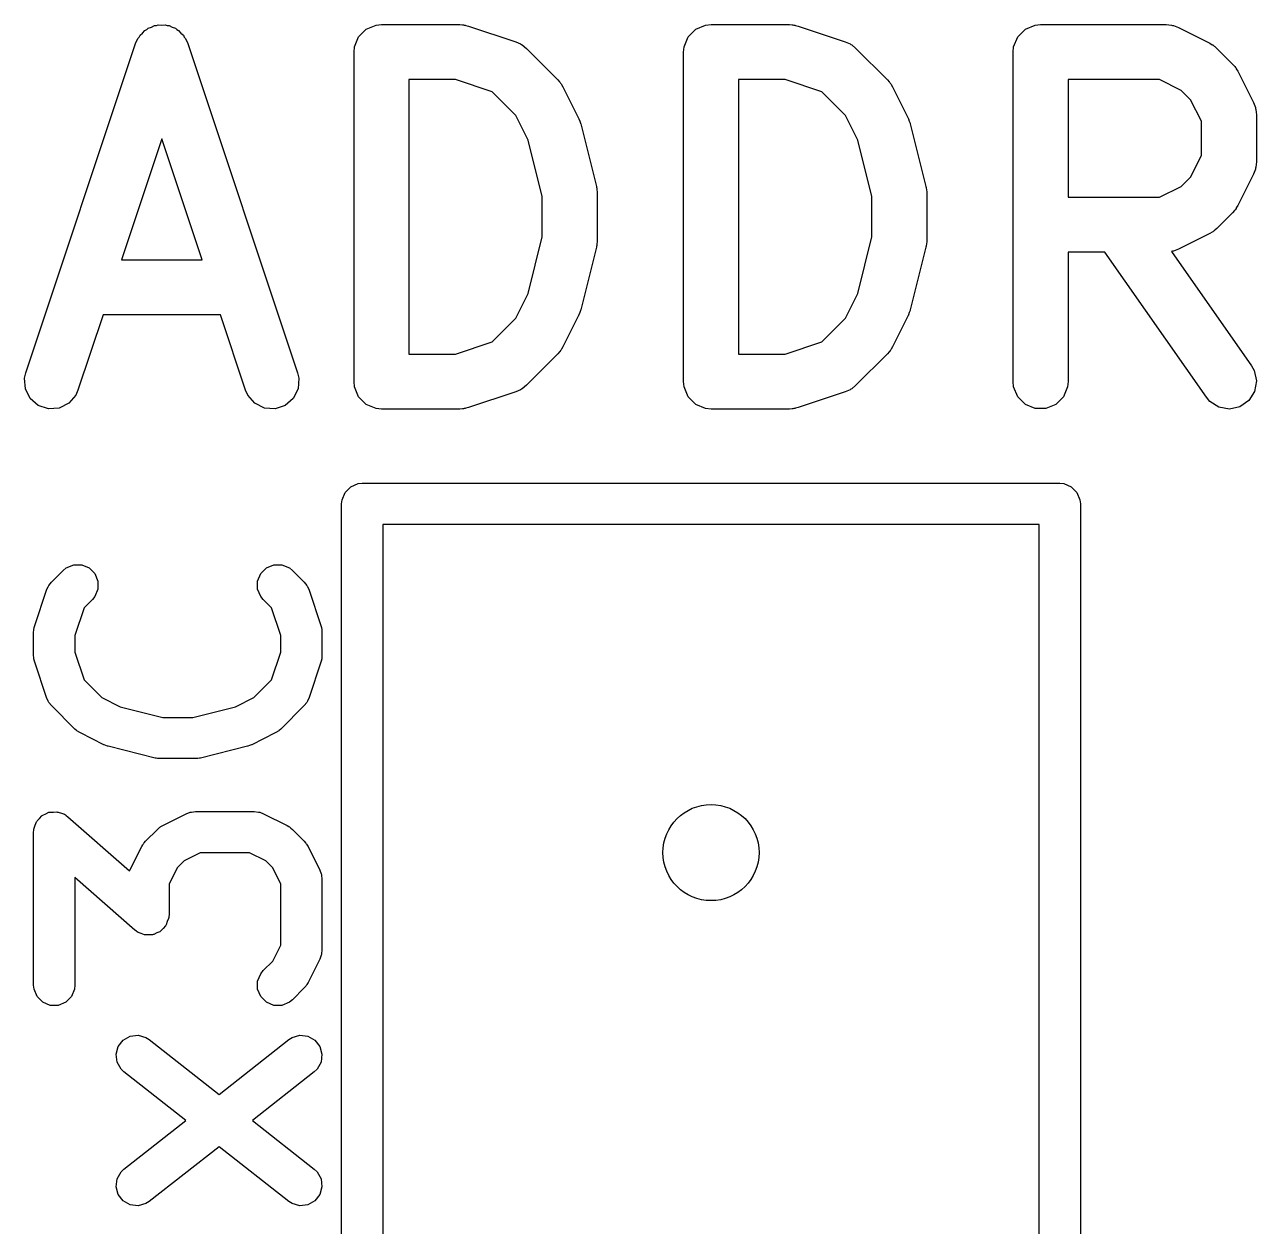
# Model space of a CAD drawing. Extents: x -0.08 to 2.08, y -0.05 to 2.57.
# Drawn here: x 0.7323 to 0.9089, y 2.3968 to 2.5691 of the extents above; entities that cross this region are included whole.
import ezdxf

# ---------------------------------------------------------------- set-up
doc = ezdxf.new("R2010")
doc.units = 0
doc.header["$MEASUREMENT"] = 0
doc.layers.add('BLACK', color=7, linetype='CONTINUOUS')

msp = doc.modelspace()

# ---------------------------------------------------------------- linework, layer by layer
at = {"layer": 'BLACK', "linetype": 'CONTINUOUS'}
for p, q in [((0.74873, 2.56733), (0.74886, 2.56758)), ((0.74886, 2.56758), (0.74923, 2.5679)), ((0.74923, 2.5679), (0.74955, 2.56828)), ((0.74955, 2.56828), (0.74981, 2.5684)), ((0.74981, 2.5684), (0.75002, 2.56859)), ((0.75002, 2.56859), (0.75049, 2.56874)), ((0.75049, 2.56874), (0.75093, 2.56896)), ((0.75093, 2.56896), (0.75121, 2.56898)), ((0.75121, 2.56898), (0.75148, 2.56907)), ((0.75148, 2.56907), (0.75197, 2.56904)), ((0.75197, 2.56904), (0.75246, 2.56907)), ((0.75246, 2.56907), (0.75273, 2.56898)), ((0.75273, 2.56898), (0.75301, 2.56896)), ((0.75301, 2.56896), (0.75345, 2.56874)), ((0.75345, 2.56874), (0.75392, 2.56859)), ((0.75392, 2.56859), (0.75413, 2.5684)), ((0.75413, 2.5684), (0.75438, 2.56828)), ((0.75438, 2.56828), (0.75471, 2.5679)), ((0.75471, 2.5679), (0.75508, 2.56758)), ((0.75508, 2.56758), (0.7552, 2.56733)), ((0.78019, 2.56735), (0.78128, 2.56844)), ((0.78128, 2.56844), (0.7827, 2.56903)), ((0.7827, 2.56903), (0.78346, 2.5691)), ((0.78346, 2.5691), (0.79471, 2.5691)), ((0.79471, 2.5691), (0.7951, 2.56907)), ((0.7951, 2.56907), (0.79521, 2.56907)), ((0.79521, 2.56907), (0.79534, 2.56904)), ((0.79534, 2.56904), (0.79548, 2.56903)), ((0.79548, 2.56903), (0.79558, 2.56899)), ((0.79558, 2.56899), (0.79596, 2.5689)), ((0.79596, 2.5689), (0.80271, 2.56665)), ((0.82744, 2.56735), (0.82852, 2.56844)), ((0.82852, 2.56844), (0.82994, 2.56903)), ((0.82994, 2.56903), (0.83071, 2.5691)), ((0.83071, 2.5691), (0.84196, 2.5691)), ((0.84196, 2.5691), (0.84235, 2.56907)), ((0.84235, 2.56907), (0.84245, 2.56907)), ((0.84245, 2.56907), (0.84259, 2.56904)), ((0.84259, 2.56904), (0.84273, 2.56903)), ((0.84273, 2.56903), (0.84282, 2.56899)), ((0.84282, 2.56899), (0.8432, 2.5689)), ((0.8432, 2.5689), (0.84995, 2.56665)), ((0.87468, 2.56735), (0.87577, 2.56844)), ((0.87577, 2.56844), (0.87718, 2.56903)), ((0.87718, 2.56903), (0.87795, 2.5691)), ((0.87795, 2.5691), (0.89595, 2.5691)), ((0.89595, 2.5691), (0.89672, 2.56903)), ((0.89672, 2.56903), (0.89685, 2.56897)), ((0.89685, 2.56897), (0.89699, 2.56896)), ((0.89699, 2.56896), (0.89771, 2.56869)), ((0.89771, 2.56869), (0.90221, 2.56644)), ((0.73249, 2.51917), (0.74823, 2.56641)), ((0.74823, 2.56641), (0.74855, 2.56712)), ((0.74855, 2.56712), (0.74873, 2.56733)), ((0.7552, 2.56733), (0.75539, 2.56712)), ((0.75539, 2.56712), (0.7557, 2.56641)), ((0.7557, 2.56641), (0.77145, 2.51917)), ((0.77953, 2.56517), (0.7796, 2.56594)), ((0.7796, 2.56594), (0.78019, 2.56735)), ((0.80271, 2.56665), (0.80341, 2.56634)), ((0.80341, 2.56634), (0.80352, 2.56625)), ((0.80352, 2.56625), (0.80365, 2.56619)), ((0.80365, 2.56619), (0.80425, 2.5657)), ((0.80425, 2.5657), (0.80875, 2.5612)), ((0.82677, 2.56517), (0.82685, 2.56594)), ((0.82685, 2.56594), (0.82744, 2.56735)), ((0.84995, 2.56665), (0.85066, 2.56634)), ((0.85066, 2.56634), (0.85076, 2.56625)), ((0.85076, 2.56625), (0.85089, 2.56619)), ((0.85089, 2.56619), (0.85149, 2.5657)), ((0.85149, 2.5657), (0.85599, 2.5612)), ((0.87402, 2.56517), (0.87409, 2.56594)), ((0.87409, 2.56594), (0.87468, 2.56735)), ((0.90221, 2.56644), (0.90254, 2.56623)), ((0.90254, 2.56623), (0.90264, 2.56619)), ((0.90264, 2.56619), (0.90275, 2.5661)), ((0.90275, 2.5661), (0.90286, 2.56603)), ((0.90286, 2.56603), (0.90293, 2.56595)), ((0.90293, 2.56595), (0.90323, 2.5657)), ((0.90323, 2.5657), (0.90548, 2.56345)), ((0.77953, 2.51792), (0.77953, 2.56517)), ((0.82677, 2.51792), (0.82677, 2.56517)), ((0.87402, 2.51792), (0.87402, 2.56517)), ((0.90548, 2.56345), (0.90573, 2.56315)), ((0.90573, 2.56315), (0.90581, 2.56308)), ((0.90581, 2.56308), (0.90588, 2.56296)), ((0.90588, 2.56296), (0.90597, 2.56286)), ((0.90597, 2.56286), (0.90601, 2.56276)), ((0.90601, 2.56276), (0.90622, 2.56243)), ((0.90622, 2.56243), (0.90847, 2.55793)), ((0.79407, 2.56123), (0.7874, 2.56123)), ((0.7874, 2.56123), (0.7874, 2.52186)), ((0.79934, 2.55948), (0.79407, 2.56123)), ((0.80875, 2.5612), (0.80899, 2.5609)), ((0.80899, 2.5609), (0.80907, 2.56083)), ((0.80907, 2.56083), (0.80915, 2.56071)), ((0.80915, 2.56071), (0.80924, 2.56061)), ((0.80924, 2.56061), (0.80927, 2.56051)), ((0.80927, 2.56051), (0.80948, 2.56018)), ((0.84132, 2.56123), (0.83465, 2.56123)), ((0.83465, 2.56123), (0.83465, 2.52186)), ((0.84658, 2.55948), (0.84132, 2.56123)), ((0.85599, 2.5612), (0.85624, 2.5609)), ((0.85624, 2.5609), (0.85632, 2.56083)), ((0.85632, 2.56083), (0.85639, 2.56071)), ((0.85639, 2.56071), (0.85648, 2.56061)), ((0.85648, 2.56061), (0.85652, 2.56051)), ((0.85652, 2.56051), (0.85673, 2.56018)), ((0.89502, 2.56123), (0.88189, 2.56123)), ((0.88189, 2.56123), (0.88189, 2.54436)), ((0.89812, 2.55968), (0.89502, 2.56123)), ((0.80273, 2.55609), (0.79934, 2.55948)), ((0.80948, 2.56018), (0.81173, 2.55568)), ((0.84997, 2.55609), (0.84658, 2.55948)), ((0.85673, 2.56018), (0.85898, 2.55568)), ((0.89946, 2.55834), (0.89812, 2.55968)), ((0.90101, 2.55524), (0.89946, 2.55834)), ((0.90847, 2.55793), (0.90875, 2.55721)), ((0.90875, 2.55721), (0.90876, 2.55707)), ((0.90876, 2.55707), (0.90881, 2.55694)), ((0.90881, 2.55694), (0.90889, 2.55617)), ((0.8045, 2.55254), (0.80273, 2.55609)), ((0.81173, 2.55568), (0.81175, 2.55562)), ((0.81175, 2.55562), (0.81177, 2.5556)), ((0.81177, 2.5556), (0.81189, 2.55528)), ((0.81189, 2.55528), (0.81201, 2.55496)), ((0.85174, 2.55254), (0.84997, 2.55609)), ((0.85898, 2.55568), (0.859, 2.55562)), ((0.859, 2.55562), (0.85902, 2.5556)), ((0.85902, 2.5556), (0.85913, 2.55528)), ((0.85913, 2.55528), (0.85925, 2.55496)), ((0.90101, 2.55035), (0.90101, 2.55524)), ((0.90889, 2.55617), (0.90889, 2.54942)), ((0.81201, 2.55496), (0.81201, 2.55493)), ((0.81201, 2.55493), (0.81203, 2.55487)), ((0.81203, 2.55487), (0.81428, 2.54588)), ((0.85925, 2.55496), (0.85925, 2.55493)), ((0.85925, 2.55493), (0.85928, 2.55487)), ((0.85928, 2.55487), (0.86152, 2.54588)), ((0.75197, 2.55272), (0.74618, 2.53536)), ((0.75775, 2.53536), (0.75197, 2.55272)), ((0.80652, 2.54444), (0.8045, 2.55254)), ((0.85377, 2.54444), (0.85174, 2.55254)), ((0.89946, 2.54725), (0.90101, 2.55035)), ((0.90875, 2.54838), (0.90847, 2.54766)), ((0.90876, 2.54852), (0.90875, 2.54838)), ((0.90881, 2.54865), (0.90876, 2.54852)), ((0.90889, 2.54942), (0.90881, 2.54865)), ((0.89812, 2.54591), (0.89946, 2.54725)), ((0.90847, 2.54766), (0.90622, 2.54316)), ((0.80652, 2.53866), (0.80652, 2.54444)), ((0.81428, 2.54588), (0.8143, 2.54574)), ((0.8143, 2.54574), (0.81432, 2.54569)), ((0.81432, 2.54569), (0.81435, 2.5454)), ((0.81435, 2.5454), (0.81439, 2.54511)), ((0.81439, 2.54511), (0.81438, 2.54505)), ((0.81438, 2.54505), (0.8144, 2.54492)), ((0.8144, 2.54492), (0.8144, 2.53817)), ((0.85377, 2.53866), (0.85377, 2.54444)), ((0.86152, 2.54588), (0.86154, 2.54574)), ((0.86154, 2.54574), (0.86157, 2.54569)), ((0.86157, 2.54569), (0.8616, 2.5454)), ((0.8616, 2.5454), (0.86164, 2.54511)), ((0.86164, 2.54511), (0.86163, 2.54505)), ((0.86163, 2.54505), (0.86164, 2.54492)), ((0.86164, 2.54492), (0.86164, 2.53817)), ((0.89502, 2.54436), (0.89812, 2.54591)), ((0.88189, 2.54436), (0.89502, 2.54436)), ((0.90597, 2.54273), (0.90588, 2.54262)), ((0.90601, 2.54283), (0.90597, 2.54273)), ((0.90622, 2.54316), (0.90601, 2.54283)), ((0.90548, 2.54214), (0.90323, 2.53989)), ((0.90573, 2.54244), (0.90548, 2.54214)), ((0.90581, 2.54251), (0.90573, 2.54244)), ((0.90588, 2.54262), (0.90581, 2.54251)), ((0.90221, 2.53915), (0.89771, 2.5369)), ((0.90254, 2.53936), (0.90221, 2.53915)), ((0.90264, 2.5394), (0.90254, 2.53936)), ((0.90275, 2.53949), (0.90264, 2.5394)), ((0.90286, 2.53956), (0.90275, 2.53949)), ((0.90293, 2.53964), (0.90286, 2.53956)), ((0.90323, 2.53989), (0.90293, 2.53964)), ((0.8045, 2.53055), (0.80652, 2.53866)), ((0.8143, 2.53735), (0.81428, 2.53722)), ((0.81432, 2.5374), (0.8143, 2.53735)), ((0.81435, 2.53769), (0.81432, 2.5374)), ((0.81439, 2.53798), (0.81435, 2.53769)), ((0.8144, 2.53817), (0.81438, 2.53804)), ((0.81438, 2.53804), (0.81439, 2.53798)), ((0.85174, 2.53055), (0.85377, 2.53866)), ((0.86154, 2.53735), (0.86152, 2.53722)), ((0.86157, 2.5374), (0.86154, 2.53735)), ((0.8616, 2.53769), (0.86157, 2.5374)), ((0.86164, 2.53798), (0.8616, 2.53769)), ((0.86164, 2.53817), (0.86163, 2.53804)), ((0.86163, 2.53804), (0.86164, 2.53798)), ((0.81428, 2.53722), (0.81203, 2.52822)), ((0.86152, 2.53722), (0.85928, 2.52822)), ((0.88715, 2.53648), (0.88189, 2.53648)), ((0.88189, 2.53648), (0.88189, 2.51792)), ((0.90172, 2.51567), (0.88715, 2.53648)), ((0.89672, 2.53656), (0.89671, 2.53656)), ((0.89671, 2.53656), (0.90817, 2.52018)), ((0.89685, 2.53661), (0.89672, 2.53656)), ((0.89699, 2.53662), (0.89685, 2.53661)), ((0.89771, 2.5369), (0.89699, 2.53662)), ((0.74618, 2.53536), (0.75775, 2.53536)), ((0.80273, 2.527), (0.8045, 2.53055)), ((0.84997, 2.527), (0.85174, 2.53055)), ((0.74356, 2.52748), (0.73996, 2.51668)), ((0.76038, 2.52748), (0.74356, 2.52748)), ((0.76398, 2.51668), (0.76038, 2.52748)), ((0.79934, 2.52361), (0.80273, 2.527)), ((0.81173, 2.52741), (0.80948, 2.52291)), ((0.81175, 2.52747), (0.81173, 2.52741)), ((0.81177, 2.52749), (0.81175, 2.52747)), ((0.81189, 2.52781), (0.81177, 2.52749)), ((0.81201, 2.52813), (0.81189, 2.52781)), ((0.81203, 2.52822), (0.81201, 2.52816)), ((0.81201, 2.52816), (0.81201, 2.52813)), ((0.84658, 2.52361), (0.84997, 2.527)), ((0.85898, 2.52741), (0.85673, 2.52291)), ((0.859, 2.52747), (0.85898, 2.52741)), ((0.85902, 2.52749), (0.859, 2.52747)), ((0.85913, 2.52781), (0.85902, 2.52749)), ((0.85925, 2.52813), (0.85913, 2.52781)), ((0.85928, 2.52822), (0.85925, 2.52816)), ((0.85925, 2.52816), (0.85925, 2.52813)), ((0.79407, 2.52186), (0.79934, 2.52361)), ((0.84132, 2.52186), (0.84658, 2.52361)), ((0.7874, 2.52186), (0.79407, 2.52186)), ((0.80875, 2.52189), (0.80425, 2.51739)), ((0.80899, 2.52219), (0.80875, 2.52189)), ((0.80907, 2.52226), (0.80899, 2.52219)), ((0.80915, 2.52238), (0.80907, 2.52226)), ((0.80924, 2.52249), (0.80915, 2.52238)), ((0.80927, 2.52258), (0.80924, 2.52249)), ((0.80948, 2.52291), (0.80927, 2.52258)), ((0.83465, 2.52186), (0.84132, 2.52186)), ((0.85599, 2.52189), (0.85149, 2.51739)), ((0.85624, 2.52219), (0.85599, 2.52189)), ((0.85632, 2.52226), (0.85624, 2.52219)), ((0.85639, 2.52238), (0.85632, 2.52226)), ((0.85648, 2.52249), (0.85639, 2.52238)), ((0.85652, 2.52258), (0.85648, 2.52249)), ((0.85673, 2.52291), (0.85652, 2.52258)), ((0.90817, 2.52018), (0.90855, 2.51951)), ((0.73231, 2.51842), (0.73249, 2.51917)), ((0.73242, 2.51688), (0.73231, 2.51842)), ((0.77145, 2.51917), (0.77162, 2.51842)), ((0.77162, 2.51842), (0.77151, 2.51688)), ((0.7796, 2.51716), (0.77953, 2.51792)), ((0.82685, 2.51716), (0.82677, 2.51792)), ((0.87409, 2.51716), (0.87402, 2.51792)), ((0.88189, 2.51792), (0.88181, 2.51716)), ((0.90855, 2.51951), (0.90889, 2.51801)), ((0.90889, 2.51801), (0.90862, 2.5165)), ((0.73311, 2.51551), (0.73242, 2.51688)), ((0.73996, 2.51668), (0.73964, 2.51597)), ((0.7643, 2.51597), (0.76398, 2.51668)), ((0.77151, 2.51688), (0.77083, 2.51551)), ((0.78019, 2.51574), (0.7796, 2.51716)), ((0.80271, 2.51644), (0.79596, 2.51419)), ((0.80341, 2.51675), (0.80271, 2.51644)), ((0.80352, 2.51685), (0.80341, 2.51675)), ((0.80365, 2.5169), (0.80352, 2.51685)), ((0.80425, 2.51739), (0.80365, 2.5169)), ((0.82744, 2.51574), (0.82685, 2.51716)), ((0.84995, 2.51644), (0.8432, 2.51419)), ((0.85066, 2.51675), (0.84995, 2.51644)), ((0.85076, 2.51685), (0.85066, 2.51675)), ((0.85089, 2.5169), (0.85076, 2.51685)), ((0.85149, 2.51739), (0.85089, 2.5169)), ((0.87468, 2.51574), (0.87409, 2.51716)), ((0.88181, 2.51716), (0.88123, 2.51574)), ((0.90862, 2.5165), (0.90779, 2.5152)), ((0.73427, 2.5145), (0.73311, 2.51551)), ((0.73573, 2.51402), (0.73427, 2.5145)), ((0.73863, 2.51481), (0.73726, 2.51413)), ((0.73964, 2.51597), (0.73863, 2.51481)), ((0.7653, 2.51481), (0.7643, 2.51597)), ((0.76668, 2.51413), (0.7653, 2.51481)), ((0.76967, 2.5145), (0.76821, 2.51402)), ((0.77083, 2.51551), (0.76967, 2.5145)), ((0.78128, 2.51465), (0.78019, 2.51574)), ((0.7827, 2.51406), (0.78128, 2.51465)), ((0.82852, 2.51465), (0.82744, 2.51574)), ((0.82994, 2.51406), (0.82852, 2.51465)), ((0.87577, 2.51465), (0.87468, 2.51574)), ((0.87718, 2.51406), (0.87577, 2.51465)), ((0.88014, 2.51465), (0.87872, 2.51406)), ((0.88123, 2.51574), (0.88014, 2.51465)), ((0.90223, 2.51508), (0.90172, 2.51567)), ((0.90352, 2.51425), (0.90223, 2.51508)), ((0.90779, 2.5152), (0.90653, 2.51432)), ((0.73726, 2.51413), (0.73573, 2.51402)), ((0.76821, 2.51402), (0.76668, 2.51413)), ((0.78346, 2.51399), (0.7827, 2.51406)), ((0.79471, 2.51399), (0.78346, 2.51399)), ((0.7951, 2.51402), (0.79471, 2.51399)), ((0.79521, 2.51402), (0.7951, 2.51402)), ((0.79534, 2.51405), (0.79521, 2.51402)), ((0.79548, 2.51406), (0.79534, 2.51405)), ((0.79558, 2.5141), (0.79548, 2.51406)), ((0.79596, 2.51419), (0.79558, 2.5141)), ((0.83071, 2.51399), (0.82994, 2.51406)), ((0.84196, 2.51399), (0.83071, 2.51399)), ((0.84235, 2.51402), (0.84196, 2.51399)), ((0.84245, 2.51402), (0.84235, 2.51402)), ((0.84259, 2.51405), (0.84245, 2.51402)), ((0.84273, 2.51406), (0.84259, 2.51405)), ((0.84282, 2.5141), (0.84273, 2.51406)), ((0.8432, 2.51419), (0.84282, 2.5141)), ((0.87872, 2.51406), (0.87718, 2.51406)), ((0.90503, 2.51399), (0.90352, 2.51425)), ((0.90653, 2.51432), (0.90503, 2.51399)), ((0.77781, 2.50097), (0.77825, 2.50203)), ((0.77825, 2.50203), (0.77907, 2.50285)), ((0.77907, 2.50285), (0.78013, 2.50329)), ((0.78013, 2.50329), (0.78071, 2.50335)), ((0.78071, 2.50335), (0.88071, 2.50335)), ((0.88071, 2.50335), (0.88128, 2.50329)), ((0.88128, 2.50329), (0.88235, 2.50285)), ((0.88235, 2.50285), (0.88316, 2.50203)), ((0.88316, 2.50203), (0.8836, 2.50097)), ((0.77776, 2.50039), (0.77781, 2.50097)), ((0.77776, 2.20039), (0.77776, 2.50039)), ((0.8836, 2.50097), (0.88366, 2.50039)), ((0.88366, 2.50039), (0.88366, 2.20039)), ((0.78366, 2.49744), (0.78366, 2.20335)), ((0.87776, 2.49744), (0.78366, 2.49744)), ((0.87776, 2.20335), (0.87776, 2.49744)), ((0.73829, 2.49121), (0.73936, 2.49165)), ((0.73936, 2.49165), (0.74051, 2.49165)), ((0.74051, 2.49165), (0.74157, 2.49121)), ((0.76698, 2.49121), (0.76804, 2.49165)), ((0.76804, 2.49165), (0.76919, 2.49165)), ((0.76919, 2.49165), (0.77026, 2.49121)), ((0.73616, 2.48915), (0.73784, 2.49084)), ((0.73784, 2.49084), (0.73829, 2.49121)), ((0.74157, 2.49121), (0.74239, 2.49039)), ((0.74239, 2.49039), (0.74283, 2.48933)), ((0.76572, 2.48933), (0.76616, 2.49039)), ((0.76616, 2.49039), (0.76698, 2.49121)), ((0.77026, 2.49121), (0.7707, 2.49084)), ((0.7707, 2.49084), (0.77239, 2.48915)), ((0.73376, 2.48294), (0.73544, 2.488)), ((0.73544, 2.488), (0.73568, 2.48853)), ((0.73568, 2.48853), (0.73575, 2.48861)), ((0.73575, 2.48861), (0.73579, 2.4887)), ((0.73579, 2.4887), (0.73616, 2.48915)), ((0.74283, 2.48818), (0.74239, 2.48711)), ((0.74283, 2.48933), (0.74283, 2.48818)), ((0.76572, 2.48818), (0.76572, 2.48933)), ((0.76616, 2.48711), (0.76572, 2.48818)), ((0.77239, 2.48915), (0.77276, 2.4887)), ((0.77276, 2.4887), (0.7728, 2.48861)), ((0.7728, 2.48861), (0.77287, 2.48853)), ((0.77287, 2.48853), (0.7731, 2.488)), ((0.7731, 2.488), (0.77479, 2.48294)), ((0.74202, 2.48666), (0.74083, 2.48547)), ((0.74239, 2.48711), (0.74202, 2.48666)), ((0.76653, 2.48666), (0.76616, 2.48711)), ((0.76772, 2.48547), (0.76653, 2.48666)), ((0.74083, 2.48547), (0.73951, 2.48152)), ((0.76904, 2.48152), (0.76772, 2.48547)), ((0.73366, 2.48258), (0.73369, 2.48265)), ((0.73369, 2.48265), (0.73376, 2.48294)), ((0.77479, 2.48294), (0.77486, 2.48265)), ((0.77486, 2.48265), (0.77489, 2.48258)), ((0.7336, 2.482), (0.73363, 2.48229)), ((0.7336, 2.47863), (0.7336, 2.482)), ((0.73363, 2.48237), (0.73365, 2.48247)), ((0.73363, 2.48229), (0.73363, 2.48237)), ((0.73365, 2.48247), (0.73366, 2.48258)), ((0.73951, 2.48152), (0.73951, 2.47911)), ((0.76904, 2.47911), (0.76904, 2.48152)), ((0.77489, 2.48258), (0.7749, 2.48247)), ((0.7749, 2.48247), (0.77492, 2.48237)), ((0.77492, 2.48237), (0.77491, 2.48229)), ((0.77491, 2.48229), (0.77494, 2.482)), ((0.77494, 2.482), (0.77494, 2.47863)), ((0.73951, 2.47911), (0.74083, 2.47516)), ((0.76772, 2.47516), (0.76904, 2.47911)), ((0.73363, 2.47834), (0.7336, 2.47863)), ((0.73363, 2.47826), (0.73363, 2.47834)), ((0.73365, 2.47816), (0.73363, 2.47826)), ((0.73366, 2.47805), (0.73365, 2.47816)), ((0.73369, 2.47798), (0.73366, 2.47805)), ((0.73376, 2.47769), (0.73369, 2.47798)), ((0.73544, 2.47263), (0.73376, 2.47769)), ((0.77479, 2.47769), (0.7731, 2.47263)), ((0.77486, 2.47798), (0.77479, 2.47769)), ((0.77489, 2.47805), (0.77486, 2.47798)), ((0.7749, 2.47816), (0.77489, 2.47805)), ((0.77492, 2.47826), (0.7749, 2.47816)), ((0.77494, 2.47863), (0.77491, 2.47834)), ((0.77491, 2.47834), (0.77492, 2.47826)), ((0.74083, 2.47516), (0.74337, 2.47262)), ((0.76518, 2.47262), (0.76772, 2.47516)), ((0.73568, 2.4721), (0.73544, 2.47263)), ((0.73575, 2.47202), (0.73568, 2.4721)), ((0.73579, 2.47193), (0.73575, 2.47202)), ((0.74337, 2.47262), (0.74602, 2.47129)), ((0.76252, 2.47129), (0.76518, 2.47262)), ((0.7728, 2.47202), (0.77276, 2.47193)), ((0.77287, 2.4721), (0.7728, 2.47202)), ((0.7731, 2.47263), (0.77287, 2.4721)), ((0.73616, 2.47148), (0.73579, 2.47193)), ((0.73953, 2.4681), (0.73616, 2.47148)), ((0.74602, 2.47129), (0.75211, 2.46977)), ((0.75644, 2.46977), (0.76252, 2.47129)), ((0.77239, 2.47148), (0.76902, 2.4681)), ((0.77276, 2.47193), (0.77239, 2.47148)), ((0.75211, 2.46977), (0.75644, 2.46977)), ((0.73976, 2.46792), (0.73953, 2.4681)), ((0.73981, 2.46786), (0.73976, 2.46792)), ((0.7399, 2.4678), (0.73981, 2.46786)), ((0.73998, 2.46774), (0.7399, 2.4678)), ((0.74005, 2.46771), (0.73998, 2.46774)), ((0.7403, 2.46755), (0.74005, 2.46771)), ((0.74367, 2.46586), (0.7403, 2.46755)), ((0.76825, 2.46755), (0.76487, 2.46586)), ((0.7685, 2.46771), (0.76825, 2.46755)), ((0.76857, 2.46774), (0.7685, 2.46771)), ((0.76865, 2.4678), (0.76857, 2.46774)), ((0.76874, 2.46786), (0.76865, 2.4678)), ((0.76879, 2.46792), (0.76874, 2.46786)), ((0.76902, 2.4681), (0.76879, 2.46792)), ((0.74372, 2.46585), (0.74367, 2.46586)), ((0.74373, 2.46583), (0.74372, 2.46585)), ((0.74397, 2.46575), (0.74373, 2.46583)), ((0.74421, 2.46566), (0.74397, 2.46575)), ((0.74424, 2.46565), (0.74421, 2.46566)), ((0.74428, 2.46564), (0.74424, 2.46565)), ((0.75103, 2.46395), (0.74428, 2.46564)), ((0.76427, 2.46564), (0.75752, 2.46395)), ((0.76431, 2.46565), (0.76427, 2.46564)), ((0.76433, 2.46566), (0.76431, 2.46565)), ((0.76457, 2.46575), (0.76433, 2.46566)), ((0.76482, 2.46583), (0.76457, 2.46575)), ((0.76483, 2.46585), (0.76482, 2.46583)), ((0.76487, 2.46586), (0.76483, 2.46585)), ((0.75113, 2.46394), (0.75103, 2.46395)), ((0.75117, 2.46392), (0.75113, 2.46394)), ((0.75138, 2.4639), (0.75117, 2.46392)), ((0.7516, 2.46387), (0.75138, 2.4639)), ((0.75164, 2.46387), (0.7516, 2.46387)), ((0.75174, 2.46386), (0.75164, 2.46387)), ((0.7568, 2.46386), (0.75174, 2.46386)), ((0.75691, 2.46387), (0.7568, 2.46386)), ((0.75695, 2.46387), (0.75691, 2.46387)), ((0.75716, 2.4639), (0.75695, 2.46387)), ((0.75738, 2.46392), (0.75716, 2.4639)), ((0.75742, 2.46394), (0.75738, 2.46392)), ((0.75752, 2.46395), (0.75742, 2.46394)), ((0.73536, 2.45596), (0.73579, 2.45617)), ((0.73579, 2.45617), (0.73589, 2.45618)), ((0.73589, 2.45618), (0.73598, 2.45621)), ((0.73598, 2.45621), (0.73646, 2.45621)), ((0.73646, 2.45621), (0.73694, 2.45625)), ((0.73694, 2.45625), (0.73703, 2.45621)), ((0.73703, 2.45621), (0.73713, 2.45621)), ((0.73713, 2.45621), (0.73758, 2.45603)), ((0.75548, 2.45596), (0.75602, 2.45617)), ((0.75602, 2.45617), (0.75613, 2.45617)), ((0.75613, 2.45617), (0.75623, 2.45621)), ((0.75623, 2.45621), (0.7568, 2.45627)), ((0.7568, 2.45627), (0.76524, 2.45627)), ((0.76524, 2.45627), (0.76582, 2.45621)), ((0.76582, 2.45621), (0.76592, 2.45617)), ((0.76592, 2.45617), (0.76602, 2.45617)), ((0.76602, 2.45617), (0.76656, 2.45596)), ((0.73384, 2.45434), (0.734, 2.45479)), ((0.734, 2.45479), (0.73406, 2.45487)), ((0.73406, 2.45487), (0.7341, 2.45496)), ((0.7341, 2.45496), (0.73444, 2.4553)), ((0.73444, 2.4553), (0.73476, 2.45566)), ((0.73476, 2.45566), (0.73485, 2.4557)), ((0.73485, 2.4557), (0.73492, 2.45577)), ((0.73492, 2.45577), (0.73536, 2.45596)), ((0.73758, 2.45603), (0.73803, 2.45588)), ((0.73803, 2.45588), (0.73815, 2.4558)), ((0.73815, 2.4558), (0.7382, 2.45577)), ((0.7382, 2.45577), (0.73825, 2.45572)), ((0.73825, 2.45572), (0.7385, 2.45554)), ((0.7385, 2.45554), (0.74737, 2.44778)), ((0.75211, 2.45427), (0.75548, 2.45596)), ((0.76656, 2.45596), (0.76994, 2.45427)), ((0.7336, 2.45332), (0.73363, 2.45362)), ((0.7336, 2.43138), (0.7336, 2.45332)), ((0.73363, 2.4537), (0.73365, 2.45375)), ((0.73363, 2.45362), (0.73363, 2.4537)), ((0.73365, 2.45375), (0.73366, 2.45389)), ((0.73366, 2.45389), (0.73384, 2.45434)), ((0.74965, 2.45203), (0.75134, 2.45372)), ((0.75134, 2.45372), (0.75157, 2.4539)), ((0.75157, 2.4539), (0.75162, 2.45396)), ((0.75162, 2.45396), (0.75171, 2.45402)), ((0.75171, 2.45402), (0.75179, 2.45409)), ((0.75179, 2.45409), (0.75186, 2.45412)), ((0.75186, 2.45412), (0.75211, 2.45427)), ((0.76994, 2.45427), (0.77018, 2.45412)), ((0.77018, 2.45412), (0.77026, 2.45409)), ((0.77026, 2.45409), (0.77034, 2.45402)), ((0.77034, 2.45402), (0.77043, 2.45396)), ((0.77043, 2.45396), (0.77048, 2.4539)), ((0.77048, 2.4539), (0.7707, 2.45372)), ((0.7707, 2.45372), (0.77239, 2.45203)), ((0.74741, 2.44789), (0.7491, 2.45126)), ((0.7491, 2.45126), (0.74926, 2.45151)), ((0.74926, 2.45151), (0.74929, 2.45158)), ((0.74929, 2.45158), (0.74935, 2.45167)), ((0.74935, 2.45167), (0.74941, 2.45175)), ((0.74941, 2.45175), (0.74947, 2.45181)), ((0.74947, 2.45181), (0.74965, 2.45203)), ((0.77239, 2.45203), (0.77258, 2.45181)), ((0.77258, 2.45181), (0.77264, 2.45175)), ((0.77264, 2.45175), (0.77269, 2.45167)), ((0.77269, 2.45167), (0.77276, 2.45158)), ((0.77276, 2.45158), (0.77279, 2.45151)), ((0.77279, 2.45151), (0.77294, 2.45126)), ((0.77294, 2.45126), (0.77463, 2.44789)), ((0.75518, 2.4492), (0.75417, 2.44819)), ((0.7575, 2.45037), (0.75518, 2.4492)), ((0.76454, 2.45037), (0.7575, 2.45037)), ((0.76687, 2.4492), (0.76454, 2.45037)), ((0.76788, 2.44819), (0.76687, 2.4492)), ((0.74737, 2.44778), (0.74741, 2.44789)), ((0.75417, 2.44819), (0.75301, 2.44587)), ((0.76904, 2.44587), (0.76788, 2.44819)), ((0.77463, 2.44789), (0.77484, 2.44735)), ((0.77484, 2.44735), (0.77485, 2.44724)), ((0.74811, 2.43929), (0.73951, 2.44681)), ((0.73951, 2.44681), (0.73951, 2.43138)), ((0.75301, 2.44587), (0.75301, 2.44151)), ((0.76904, 2.43714), (0.76904, 2.44587)), ((0.77485, 2.44724), (0.77489, 2.44715)), ((0.77489, 2.44715), (0.77494, 2.44657)), ((0.77494, 2.44657), (0.77494, 2.43645)), ((0.75277, 2.44049), (0.75261, 2.44003)), ((0.75295, 2.44093), (0.75277, 2.44049)), ((0.75297, 2.44107), (0.75295, 2.44093)), ((0.75298, 2.44113), (0.75297, 2.44107)), ((0.75301, 2.44151), (0.75298, 2.4412)), ((0.75298, 2.4412), (0.75298, 2.44113)), ((0.74836, 2.43911), (0.74811, 2.43929)), ((0.74842, 2.43905), (0.74836, 2.43911)), ((0.74847, 2.43903), (0.74842, 2.43905)), ((0.74858, 2.43895), (0.74847, 2.43903)), ((0.74904, 2.43879), (0.74858, 2.43895)), ((0.74948, 2.43861), (0.74904, 2.43879)), ((0.74958, 2.43861), (0.74948, 2.43861)), ((0.74967, 2.43858), (0.74958, 2.43861)), ((0.75015, 2.43861), (0.74967, 2.43858)), ((0.75063, 2.43861), (0.75015, 2.43861)), ((0.75072, 2.43865), (0.75063, 2.43861)), ((0.75082, 2.43866), (0.75072, 2.43865)), ((0.75125, 2.43887), (0.75082, 2.43866)), ((0.7517, 2.43905), (0.75125, 2.43887)), ((0.75177, 2.43912), (0.7517, 2.43905)), ((0.75186, 2.43917), (0.75177, 2.43912)), ((0.75217, 2.43953), (0.75186, 2.43917)), ((0.75251, 2.43987), (0.75217, 2.43953)), ((0.75255, 2.43996), (0.75251, 2.43987)), ((0.75261, 2.44003), (0.75255, 2.43996)), ((0.76788, 2.43482), (0.76904, 2.43714)), ((0.77463, 2.43512), (0.77294, 2.43175)), ((0.77484, 2.43567), (0.77463, 2.43512)), ((0.77485, 2.43577), (0.77484, 2.43567)), ((0.77489, 2.43587), (0.77485, 2.43577)), ((0.77494, 2.43645), (0.77489, 2.43587)), ((0.76616, 2.43302), (0.76653, 2.43347)), ((0.76653, 2.43347), (0.76788, 2.43482)), ((0.76572, 2.43196), (0.76616, 2.43302)), ((0.76572, 2.43081), (0.76572, 2.43196)), ((0.77276, 2.43143), (0.77269, 2.43135)), ((0.77279, 2.4315), (0.77276, 2.43143)), ((0.77294, 2.43175), (0.77279, 2.4315)), ((0.73366, 2.43081), (0.7336, 2.43138)), ((0.7341, 2.42974), (0.73366, 2.43081)), ((0.73492, 2.42893), (0.7341, 2.42974)), ((0.73901, 2.42974), (0.7382, 2.42893)), ((0.73945, 2.43081), (0.73901, 2.42974)), ((0.73951, 2.43138), (0.73945, 2.43081)), ((0.76616, 2.42974), (0.76572, 2.43081)), ((0.76698, 2.42893), (0.76616, 2.42974)), ((0.77239, 2.43098), (0.7707, 2.4293)), ((0.77258, 2.43121), (0.77239, 2.43098)), ((0.77264, 2.43126), (0.77258, 2.43121)), ((0.77269, 2.43135), (0.77264, 2.43126)), ((0.73598, 2.42849), (0.73492, 2.42893)), ((0.73713, 2.42849), (0.73598, 2.42849)), ((0.7382, 2.42893), (0.73713, 2.42849)), ((0.76804, 2.42849), (0.76698, 2.42893)), ((0.76919, 2.42849), (0.76804, 2.42849)), ((0.77026, 2.42893), (0.76919, 2.42849)), ((0.7707, 2.4293), (0.77026, 2.42893)), ((0.74542, 2.42149), (0.74574, 2.4226)), ((0.74574, 2.4226), (0.74645, 2.4235)), ((0.74645, 2.4235), (0.74745, 2.42407)), ((0.74745, 2.42407), (0.7486, 2.4242)), ((0.7486, 2.4242), (0.7497, 2.42389)), ((0.7497, 2.42389), (0.75019, 2.42358)), ((0.75019, 2.42358), (0.76018, 2.41573)), ((0.76018, 2.41573), (0.77017, 2.42358)), ((0.77017, 2.42358), (0.77065, 2.42389)), ((0.77065, 2.42389), (0.77176, 2.4242)), ((0.77176, 2.4242), (0.77291, 2.42407)), ((0.77291, 2.42407), (0.77391, 2.4235)), ((0.77391, 2.4235), (0.77462, 2.4226)), ((0.77462, 2.4226), (0.77493, 2.42149)), ((0.74556, 2.42034), (0.74542, 2.42149)), ((0.77493, 2.42149), (0.7748, 2.42034)), ((0.74613, 2.41934), (0.74556, 2.42034)), ((0.74654, 2.41894), (0.74613, 2.41934)), ((0.77423, 2.41934), (0.77381, 2.41894)), ((0.7748, 2.42034), (0.77423, 2.41934)), ((0.7554, 2.41198), (0.74654, 2.41894)), ((0.77381, 2.41894), (0.76496, 2.41198)), ((0.74654, 2.40502), (0.7554, 2.41198)), ((0.76496, 2.41198), (0.77381, 2.40502)), ((0.76018, 2.40822), (0.75019, 2.40038)), ((0.77017, 2.40038), (0.76018, 2.40822)), ((0.74613, 2.40462), (0.74654, 2.40502)), ((0.77381, 2.40502), (0.77423, 2.40462)), ((0.74542, 2.40247), (0.74556, 2.40362)), ((0.74556, 2.40362), (0.74613, 2.40462)), ((0.77423, 2.40462), (0.7748, 2.40362)), ((0.7748, 2.40362), (0.77493, 2.40247)), ((0.74574, 2.40136), (0.74542, 2.40247)), ((0.77493, 2.40247), (0.77462, 2.40136)), ((0.74645, 2.40046), (0.74574, 2.40136)), ((0.74745, 2.39989), (0.74645, 2.40046)), ((0.7486, 2.39976), (0.74745, 2.39989)), ((0.7497, 2.40007), (0.7486, 2.39976)), ((0.75019, 2.40038), (0.7497, 2.40007)), ((0.77065, 2.40007), (0.77017, 2.40038)), ((0.77176, 2.39976), (0.77065, 2.40007)), ((0.77291, 2.39989), (0.77176, 2.39976)), ((0.77391, 2.40046), (0.77291, 2.39989)), ((0.77462, 2.40136), (0.77391, 2.40046))]:
    msp.add_line(p, q, dxfattribs=at)
at = {"layer": 'BLACK'}
msp.add_circle((0.83071, 2.45039), 0.00689, dxfattribs=at)

doc.saveas('drawing.dxf')
